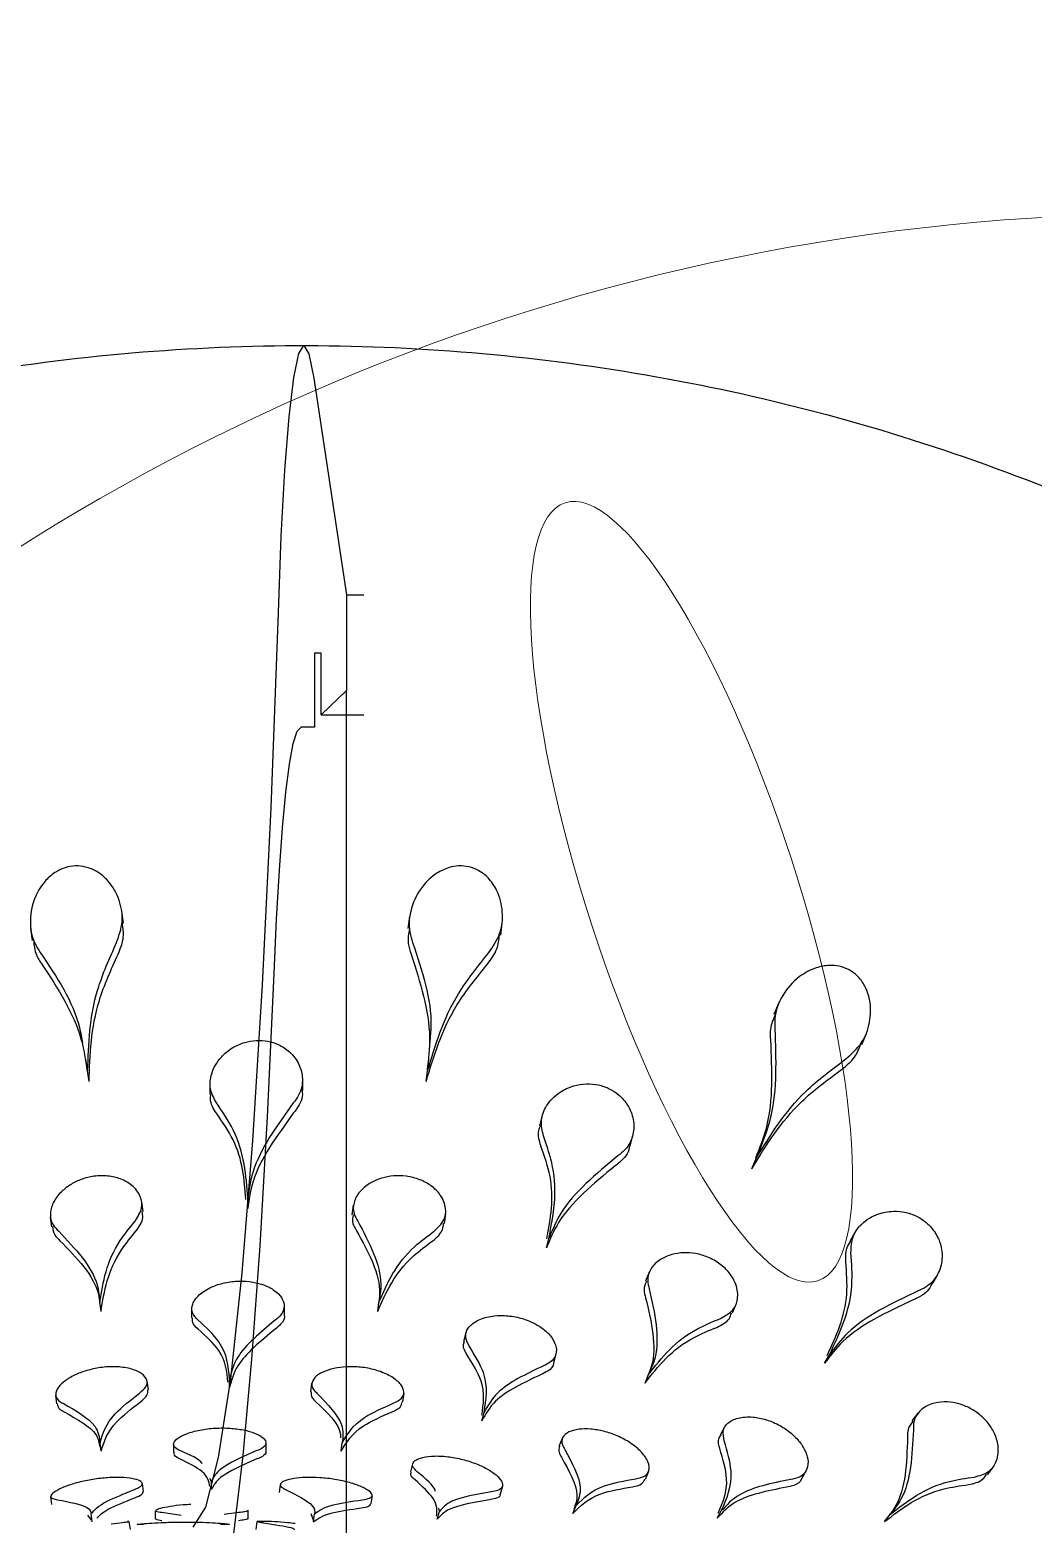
# Model space of a CAD drawing. Header units: millimetres. Extents: x 12325263 to 13848842, y -1463133 to 573208.
# Drawn here: x 12584618.47 to 12584639.24, y -830296.28 to -830265.35 of the extents above; entities that cross this region are included whole.
import ezdxf
from ezdxf.xclip import XClip

# ---------------------------------------------------------------- set-up
doc = ezdxf.new("R2010")
doc.units = ezdxf.units.MM
doc.header["$LTSCALE"] = 1000
doc.header["$XCLIPFRAME"] = 0
for name, color, linetype in [('fur202301', 252, 'Continuous'), ('WALL', 5, 'Continuous'), ('WALL-SHATCH', 8, 'Continuous'), ('建筑-楼板开洞', 251, 'Continuous')]:
    doc.layers.add(name, color=color, linetype=linetype)

# ---------------------------------------------------------------- blocks, each defined once
blk = doc.blocks.new('adgshg13-A$C7F010FC0')
at = {"layer": 'WALL-SHATCH'}
h = blk.add_hatch(color=256, dxfattribs=at)
h.dxf.hatch_style = 1
h.paths.add_polyline_path([(-60384.171, -16880.895), (-763.165, 197.479), (12587.619, -13153.304), (12587.619, -157996.02), (-162964.851, -188820.432), (-171262.381, -180522.901), (-171262.381, -31310.898), (-150707.191, -10755.708), (-131860.078, -7980.895), (-99162.381, -7980.895), (-99162.381, -4980.895), (-76620.428, -4980.895), (-70107.652, -16880.895)], flags=16)
h.paths.add_polyline_path([(-60091.229, -16380.895), (-646.877, 646.877), (12987.619, -12987.619), (12987.619, -158331.905), (-163100.584, -189250.384), (-171662.381, -180688.586), (-171662.381, -31145.213), (-150777.896, -10260.728), (-131896.687, -7480.895), (-99562.381, -7480.895), (-99562.381, -4580.895), (-76365.552, -4580.895), (-69907.506, -16380.895)])
blk = doc.blocks.new('A$C4C7A72D3')
at = {"layer": 'WALL', "color": 1}
blk.add_blockref('adgshg13-A$C7F010FC0', (210433.012, 205503.569), dxfattribs=at)
blk = doc.blocks.new('*U1544')
at = {"color": 1, "lineweight": 0}
for radius in [55, 44.5]:
    blk.add_circle((1385, -445), radius, dxfattribs=at)
at = {"color": 1, "lineweight": 0, "extrusion": (0, 0, -1)}
blk.add_ellipse((1354.535, -435.101), major_axis=(-8.052, 2.616), ratio=0.257052, dxfattribs=at)
blk = doc.blocks.new('asdgag2019070515155847995')
at = {"color": 1}
for p, q in [((131.35, -421.455), (131.105, -421.423)), ((137.275, -421.857), (137.076, -421.831)), ((143.028, -421.858), (142.86, -421.836)), ((140.943, -421.962), (140.765, -421.938)), ((133.817, -422.555), (134.05, -422.599)), ((134.268, -422.628), (134.05, -422.599)), ((143.382, -422.694), (143.217, -422.672)), ((143.246, -422.597), (143.352, -422.672)), ((139.027, -422.876), (138.839, -422.851)), ((141.92, -422.879), (141.748, -422.856)), ((143.426, -423.083), (143.402, -423.268)), ((130.746, -423.303), (130.991, -423.335)), ((143.379, -423.45), (143.374, -423.427)), ((143.376, -423.454), (143.541, -423.476)), ((136.759, -423.716), (136.958, -423.742)), ((140.474, -423.827), (140.652, -423.85)), ((142.59, -423.728), (142.758, -423.75)), ((143.32, -424.003), (143.153, -424.003)), ((143.251, -424.535), (143.193, -424.133)), ((141.951, -424.38), (141.778, -424.38)), ((139.158, -424.757), (138.971, -424.757)), ((134.538, -425.134), (134.321, -425.134)), ((142.545, -425.161), (142.486, -425.13)), ((142.714, -425.161), (142.545, -425.161)), ((140.603, -425.538), (140.424, -425.538)), ((143.193, -425.725), (143.23, -425.427)), ((136.895, -425.915), (136.694, -425.915)), ((143.143, -425.913), (143.31, -425.913)), ((143.544, -426.09), (143.379, -426.112)), ((141.748, -426.291), (141.921, -426.291)), ((138.917, -426.668), (139.105, -426.668)), ((142.779, -426.568), (142.611, -426.59)), ((126.934, -427.296), (126.934, -427.018)), ((134.232, -427.045), (134.451, -427.045)), ((119.709, -427.284), (124.195, -427.96)), ((125.406, -427.296), (126.934, -427.296)), ((125.406, -427.436), (125.406, -427.296)), ((140.694, -427.219), (140.516, -427.243)), ((143.209, -427.221), (143.344, -427.265)), ((143.382, -427.278), (143.217, -427.299)), ((126.679, -427.436), (125.406, -427.436)), ((126.179, -427.96), (126.679, -427.436)), ((126.679, -427.436), (126.679, -428.317)), ((124.195, -427.96), (124.195, -428.317)), ((124.195, -427.96), (126.179, -427.96)), ((160.817, -427.96), (126.179, -427.96)), ((141.92, -427.847), (141.748, -427.87)), ((137.026, -428.079), (136.827, -428.105)), ((139.027, -428.605), (138.839, -428.629)), ((142.839, -428.487), (143.007, -428.465)), ((131.101, -429.235), (130.856, -429.267)), ((140.723, -429.143), (140.901, -429.119)), ((142.347, -429.288), (142.18, -429.333)), ((133.81, -429.654), (134.05, -429.636)), ((134.268, -429.608), (134.05, -429.636)), ((143.168, -429.883), (143.101, -429.869)), ((143.331, -429.839), (143.168, -429.883)), ((137.008, -430.008), (137.207, -429.982)), ((139.649, -430.387), (139.468, -430.435)), ((141.292, -430.762), (141.119, -430.808)), ((130.995, -431.176), (131.24, -431.144)), ((142.645, -431.186), (142.813, -431.141)), ((135.185, -431.959), (134.975, -432.015)), ((137.71, -432.097), (137.516, -432.149)), ((139.911, -432.295), (140.092, -432.246)), ((141.815, -432.363), (141.649, -432.432)), ((143.208, -432.646), (143.048, -432.712)), ((135.386, -433.883), (135.598, -433.826)), ((138.396, -434.154), (138.211, -434.231)), ((140.512, -434.139), (140.337, -434.211)), ((142.343, -434.213), (142.508, -434.144)), ((141.58, -435.7), (141.418, -435.793)), ((143.311, -435.63), (143.156, -435.719)), ((138.882, -436.021), (139.067, -435.945)), ((136.078, -436.35), (135.874, -436.434)), ((132.874, -436.816), (132.645, -436.91)), ((142.332, -437.472), (142.494, -437.378)), ((140.1, -437.858), (139.926, -437.958)), ((137.576, -438.385), (137.389, -438.493)), ((133.28, -438.715), (133.508, -438.621)), ((143.38, -439.1), (143.231, -439.215)), ((141.292, -439.671), (141.133, -439.793)), ((138.276, -440.187), (138.466, -440.078)), ((142.252, -441.343), (142.411, -441.221))]:
    blk.add_line(p, q, dxfattribs=at)
at = {"color": 1, "flags": 128}
for points in [[(143.494, -424.781), (143.081, -425.047), (142.053, -425.309), (140.427, -425.561), (138.229, -425.799), (135.495, -426.021), (132.269, -426.221), (128.605, -426.398), (124.561, -426.547)], [(146.03, -425.005), (145.647, -425.216), (144.843, -425.424), (143.626, -425.625), (142.011, -425.818), (140.018, -426), (137.671, -426.169), (134.999, -426.322), (132.035, -426.459)], [(132.035, -426.459), (130.907, -426.511), (129.896, -426.57), (129.017, -426.635), (128.281, -426.705), (127.698, -426.78), (127.275, -426.857), (127.02, -426.937), (126.934, -427.018)], [(124.561, -426.547), (122.981, -426.608), (121.617, -426.683), (120.512, -426.771), (119.699, -426.867), (119.202, -426.97), (119.037, -427.075), (119.207, -427.181), (119.709, -427.284)]]:
    blk.add_lwpolyline(points, dxfattribs=at)
blk.add_open_spline([(141.688, -389.994), (141.522, -390.072), (140.258, -390.667), (138.035, -392.05), (135.059, -394.142), (132.291, -396.511), (129.736, -399.105), (127.418, -401.913), (125.353, -404.911), (123.557, -408.078), (122.043, -411.388), (120.824, -414.817), (119.908, -418.339), (119.302, -421.928), (119.011, -425.555), (119.038, -429.194), (119.381, -432.816), (120.038, -436.395), (121.004, -439.904), (122.272, -443.315), (123.833, -446.603), (125.674, -449.743), (127.781, -452.711), (130.139, -455.484), (132.73, -458.043), (135.533, -460.366), (138.529, -462.437), (141.693, -464.24), (145.003, -465.761), (148.432, -466.989), (151.956, -467.914), (155.546, -468.529), (159.177, -468.83), (162.821, -468.814), (166.449, -468.482), (170.034, -467.835), (173.55, -466.879), (176.969, -465.622), (180.266, -464.072), (183.415, -462.241), (186.392, -460.144), (189.176, -457.795), (191.744, -455.214), (194.078, -452.419), (196.159, -449.433), (197.973, -446.276), (199.504, -442.974), (200.742, -439.552), (201.678, -436.035), (202.303, -432.45), (202.614, -428.824), (202.608, -425.185), (202.285, -421.561), (201.648, -417.978), (200.7, -414.464), (199.451, -411.046), (197.909, -407.75), (196.085, -404.6), (193.994, -401.62), (191.651, -398.834), (189.074, -396.262), (186.285, -393.92), (183.295, -391.846), (180.783, -390.344), (179.228, -389.639), (178.777, -389.435)], degree=3, knots=[0, 0, 0, 0, 0.002464, 0.018712, 0.034959, 0.051206, 0.067452, 0.083698, 0.099943, 0.116187, 0.132431, 0.148674, 0.164917, 0.181159, 0.197401, 0.213642, 0.229884, 0.246125, 0.262366, 0.278608, 0.29485, 0.311092, 0.327334, 0.343577, 0.359821, 0.376065, 0.39231, 0.408556, 0.424802, 0.441049, 0.457296, 0.473544, 0.489792, 0.506041, 0.52229, 0.538538, 0.554787, 0.571035, 0.587284, 0.603532, 0.619779, 0.636026, 0.652272, 0.668518, 0.684763, 0.701007, 0.717251, 0.733494, 0.749737, 0.765979, 0.782221, 0.798462, 0.814704, 0.830945, 0.847186, 0.863428, 0.87967, 0.895912, 0.912154, 0.928397, 0.944641, 0.960885, 0.97713, 0.993376, 1, 1, 1, 1])
at = {"color": 1}
for points, knots in [([(131.392, -423.199), (131.247, -423.249), (130.956, -423.35), (130.511, -423.274), (130.155, -423.08), (129.928, -422.819), (129.824, -422.579), (129.797, -422.348), (129.834, -422.134), (129.936, -421.917), (130.131, -421.689), (130.477, -421.477), (130.935, -421.383), (131.338, -421.448), (131.539, -421.58), (131.6, -421.619)], [0, 0, 0, 0, 0.108637, 0.219395, 0.32845, 0.395395, 0.445683, 0.485596, 0.525651, 0.563113, 0.618508, 0.70153, 0.822656, 0.946579, 1, 1, 1, 1]), ([(131.347, -421.48), (131.45, -421.489), (131.629, -421.505), (131.778, -421.608), (131.84, -421.651)], [0, 0, 0, 0, 0.579469, 1, 1, 1, 1]), ([(131.6, -421.619), (132.11, -421.96), (132.722, -422.368), (133.365, -422.472), (133.472, -422.49)], [0, 0, 0, 0, 0.832855, 1, 1, 1, 1]), ([(131.84, -421.651), (132.348, -421.981), (133.065, -422.447), (133.819, -422.553), (134.038, -422.584)], [0, 0, 0, 0, 0.70912, 1, 1, 1, 1]), ([(137.16, -423.58), (137.07, -423.637), (136.902, -423.744), (136.64, -423.706), (136.427, -423.552), (136.283, -423.303), (136.216, -423.026), (136.22, -422.74), (136.286, -422.472), (136.398, -422.238), (136.556, -422.036), (136.762, -421.878), (137.006, -421.806), (137.221, -421.85), (137.328, -421.96), (137.368, -422)], [0, 0, 0, 0, 0.1046714, 0.1955469, 0.2964493, 0.3737678, 0.4371776, 0.5009111, 0.5571344, 0.612971, 0.6757655, 0.7507263, 0.8402564, 0.9403537, 1, 1, 1, 1]), ([(142.719, -423.556), (142.696, -423.609), (142.65, -423.716), (142.581, -423.744), (142.52, -423.667), (142.476, -423.484), (142.459, -423.219), (142.475, -422.907), (142.522, -422.59), (142.594, -422.298), (142.681, -422.057), (142.771, -421.889), (142.851, -421.82), (142.904, -421.853), (142.92, -421.94), (142.927, -421.977)], [0, 0, 0, 0, 0.078792, 0.157597, 0.237503, 0.318356, 0.39851, 0.476219, 0.551344, 0.625653, 0.701383, 0.779723, 0.860147, 0.940927, 1, 1, 1, 1]), ([(137.273, -421.874), (137.332, -421.88), (137.442, -421.892), (137.526, -421.984), (137.565, -422.026)], [0, 0, 0, 0, 0.536329, 1, 1, 1, 1]), ([(137.368, -422), (137.731, -422.343), (138.205, -422.791), (138.719, -422.84), (138.839, -422.851)], [0, 0, 0, 0, 0.7655235, 1, 1, 1, 1]), ([(137.565, -422.026), (137.925, -422.377), (138.35, -422.792), (138.813, -422.845), (138.884, -422.854)], [0, 0, 0, 0, 0.845886, 1, 1, 1, 1]), ([(140.722, -423.671), (140.677, -423.723), (140.588, -423.828), (140.446, -423.84), (140.315, -423.74), (140.214, -423.524), (140.166, -423.228), (140.177, -422.908), (140.237, -422.609), (140.333, -422.345), (140.458, -422.126), (140.604, -421.973), (140.753, -421.918), (140.865, -421.968), (140.913, -422.059), (140.93, -422.091)], [0, 0, 0, 0, 0.08269, 0.165294, 0.251568, 0.338712, 0.420978, 0.494896, 0.562755, 0.629952, 0.701267, 0.779413, 0.864084, 0.951518, 1, 1, 1, 1]), ([(140.93, -422.091), (141.083, -422.358), (141.335, -422.797), (141.632, -422.84), (141.748, -422.856)], [0, 0, 0, 0, 0.6071457, 1, 1, 1, 1]), ([(140.942, -421.969), (140.982, -421.979), (141.047, -421.996), (141.09, -422.081), (141.107, -422.115)], [0, 0, 0, 0, 0.608815, 1, 1, 1, 1]), ([(141.107, -422.115), (141.258, -422.386), (141.484, -422.791), (141.751, -422.837), (141.839, -422.853)], [0, 0, 0, 0, 0.669234, 1, 1, 1, 1]), ([(142.927, -421.977), (142.974, -422.221), (143.055, -422.64), (143.169, -422.663), (143.217, -422.672)], [0, 0, 0, 0, 0.5831727, 1, 1, 1, 1]), ([(134.05, -422.599), (133.495, -422.617), (132.628, -422.646), (131.718, -423.052), (131.392, -423.199)], [0, 0, 0, 0, 0.6405383, 1, 1, 1, 1]), ([(134.268, -422.628), (133.715, -422.647), (132.855, -422.677), (131.954, -423.085), (131.632, -423.23)], [0, 0, 0, 0, 0.6431329, 1, 1, 1, 1]), ([(143.217, -422.672), (143.137, -422.741), (143, -422.858), (142.802, -423.35), (142.719, -423.556)], [0, 0, 0, 0, 0.58251, 1, 1, 1, 1]), ([(138.839, -422.851), (138.419, -422.918), (137.87, -423.006), (137.295, -423.47), (137.16, -423.58)], [0, 0, 0, 0, 0.765145, 1, 1, 1, 1]), ([(139.027, -422.876), (138.608, -422.943), (138.062, -423.032), (137.49, -423.497), (137.357, -423.605)], [0, 0, 0, 0, 0.7663697, 1, 1, 1, 1]), ([(141.748, -422.856), (141.553, -422.915), (141.231, -423.012), (140.866, -423.485), (140.722, -423.671)], [0, 0, 0, 0, 0.607749, 1, 1, 1, 1]), ([(141.92, -422.879), (141.726, -422.938), (141.406, -423.034), (141.042, -423.508), (140.899, -423.694)], [0, 0, 0, 0, 0.607461, 1, 1, 1, 1]), ([(143.308, -422.789), (143.251, -422.842), (143.135, -422.949), (142.969, -423.368), (142.886, -423.578)], [0, 0, 0, 0, 0.499046, 1, 1, 1, 1]), ([(131.632, -423.23), (131.515, -423.278), (131.303, -423.364), (131.089, -423.332), (130.993, -423.317)], [0, 0, 0, 0, 0.553645, 1, 1, 1, 1]), ([(143.402, -423.268), (143.396, -423.325), (143.386, -423.415), (143.381, -423.44), (143.379, -423.45)], [0, 0, 0, 0, 0.625691, 1, 1, 1, 1]), ([(137.357, -423.605), (137.267, -423.669), (137.134, -423.762), (137.002, -423.735), (136.96, -423.726)], [0, 0, 0, 0, 0.681096, 1, 1, 1, 1]), ([(140.899, -423.694), (140.854, -423.749), (140.773, -423.848), (140.69, -423.844), (140.653, -423.842)], [0, 0, 0, 0, 0.550233, 1, 1, 1, 1]), ([(142.886, -423.578), (142.863, -423.633), (142.82, -423.737), (142.778, -423.742), (142.759, -423.745)], [0, 0, 0, 0, 0.53153, 1, 1, 1, 1]), ([(143.442, -423.755), (143.442, -423.71), (143.442, -423.621), (143.436, -423.619), (143.423, -423.718), (143.408, -423.916), (143.395, -424.189), (143.387, -424.507), (143.388, -424.832), (143.397, -425.128), (143.412, -425.363), (143.426, -425.511), (143.437, -425.553), (143.442, -425.494), (143.442, -425.393), (143.442, -425.348)], [0, 0, 0, 0, 0.078134, 0.156328, 0.234519, 0.312833, 0.391262, 0.469619, 0.547767, 0.625817, 0.704, 0.782382, 0.860802, 0.93909, 1, 1, 1, 1]), ([(143.139, -424.013), (143.126, -424.038), (143.1, -424.09), (143.059, -424.297), (143.029, -424.521), (143.021, -424.682), (143.019, -424.735)], [0, 0, 0, 0, 0.284442, 0.571066, 0.858005, 1, 1, 1, 1]), ([(143.193, -424.133), (143.187, -424.084), (143.177, -424.007), (143.16, -424.014), (143.153, -424.016)], [0, 0, 0, 0, 0.637286, 1, 1, 1, 1]), ([(143.36, -424.133), (143.354, -424.084), (143.344, -424.007), (143.326, -424.014), (143.32, -424.016)], [0, 0, 0, 0, 0.63725, 1, 1, 1, 1]), ([(141.91, -424.51), (141.884, -424.464), (141.833, -424.372), (141.734, -424.375), (141.63, -424.482), (141.534, -424.697), (141.465, -424.989), (141.435, -425.312), (141.446, -425.624), (141.491, -425.9), (141.565, -426.121), (141.66, -426.266), (141.762, -426.308), (141.849, -426.246), (141.893, -426.144), (141.91, -426.103)], [0, 0, 0, 0, 0.080152, 0.160279, 0.242458, 0.325711, 0.406895, 0.483426, 0.555818, 0.627239, 0.701086, 0.779244, 0.861237, 0.944484, 1, 1, 1, 1]), ([(142.174, -424.968), (142.173, -424.967), (142.086, -424.922), (141.997, -424.715), (141.91, -424.51)], [0, 0, 0, 0, 0.014074, 1, 1, 1, 1]), ([(142.082, -424.51), (142.057, -424.46), (142.018, -424.383), (141.969, -424.391), (141.951, -424.394)], [0, 0, 0, 0, 0.650582, 1, 1, 1, 1]), ([(142.655, -425.13), (142.551, -425.111), (142.361, -425.077), (142.169, -424.686), (142.082, -424.51)], [0, 0, 0, 0, 0.549094, 1, 1, 1, 1]), ([(139.212, -424.887), (139.16, -424.839), (139.057, -424.744), (138.871, -424.757), (138.683, -424.887), (138.526, -425.128), (138.428, -425.428), (138.392, -425.731), (138.414, -426.021), (138.483, -426.273), (138.594, -426.482), (138.746, -426.633), (138.927, -426.688), (139.091, -426.631), (139.178, -426.522), (139.212, -426.48)], [0, 0, 0, 0, 0.08588, 0.171606, 0.263059, 0.354641, 0.424296, 0.494216, 0.557553, 0.619915, 0.687434, 0.764042, 0.850534, 0.942861, 1, 1, 1, 1]), ([(139.398, -424.887), (139.347, -424.834), (139.273, -424.757), (139.186, -424.768), (139.158, -424.772)], [0, 0, 0, 0, 0.685012, 1, 1, 1, 1]), ([(140.424, -425.538), (140.166, -425.515), (139.757, -425.478), (139.359, -425.047), (139.212, -424.887)], [0, 0, 0, 0, 0.6286311, 1, 1, 1, 1]), ([(140.49, -425.504), (140.272, -425.482), (139.902, -425.444), (139.544, -425.049), (139.398, -424.887)], [0, 0, 0, 0, 0.589755, 1, 1, 1, 1]), ([(134.712, -425.264), (134.616, -425.213), (134.426, -425.11), (134.091, -425.148), (133.791, -425.313), (133.572, -425.574), (133.456, -425.832), (133.411, -426.089), (133.428, -426.333), (133.507, -426.576), (133.668, -426.815), (133.915, -426.994), (134.227, -427.069), (134.505, -427.016), (134.661, -426.897), (134.712, -426.857)], [0, 0, 0, 0, 0.098479, 0.195709, 0.307327, 0.381692, 0.439818, 0.489234, 0.538746, 0.586653, 0.65371, 0.743395, 0.835237, 0.94536, 1, 1, 1, 1]), ([(134.926, -425.264), (134.832, -425.204), (134.708, -425.126), (134.57, -425.145), (134.538, -425.149)], [0, 0, 0, 0, 0.765198, 1, 1, 1, 1]), ([(141.91, -426.103), (142.039, -425.81), (142.255, -425.314), (142.461, -425.205), (142.545, -425.161)], [0, 0, 0, 0, 0.591664, 1, 1, 1, 1]), ([(142.082, -426.103), (142.21, -425.81), (142.426, -425.315), (142.63, -425.205), (142.714, -425.161)], [0, 0, 0, 0, 0.591512, 1, 1, 1, 1]), ([(136.694, -425.915), (136.216, -425.881), (135.546, -425.832), (134.898, -425.391), (134.712, -425.264)], [0, 0, 0, 0, 0.714364, 1, 1, 1, 1]), ([(136.71, -425.875), (136.296, -425.843), (135.693, -425.795), (135.109, -425.391), (134.926, -425.264)], [0, 0, 0, 0, 0.686867, 1, 1, 1, 1]), ([(139.212, -426.48), (139.466, -426.172), (139.872, -425.681), (140.274, -425.577), (140.424, -425.538)], [0, 0, 0, 0, 0.6267504, 1, 1, 1, 1]), ([(139.398, -426.48), (139.65, -426.172), (140.054, -425.681), (140.454, -425.577), (140.603, -425.538)], [0, 0, 0, 0, 0.62619, 1, 1, 1, 1]), ([(143.143, -425.908), (143.144, -425.91), (143.158, -425.928), (143.177, -425.868), (143.188, -425.769), (143.193, -425.725)], [0, 0, 0, 0, 0.0528467, 0.5865248, 1, 1, 1, 1]), ([(143.31, -425.908), (143.311, -425.91), (143.325, -425.928), (143.343, -425.868), (143.355, -425.769), (143.36, -425.725)], [0, 0, 0, 0, 0.052738, 0.586381, 1, 1, 1, 1]), ([(134.712, -426.857), (135.187, -426.514), (135.852, -426.033), (136.507, -425.941), (136.694, -425.915)], [0, 0, 0, 0, 0.7146561, 1, 1, 1, 1]), ([(134.926, -426.857), (135.399, -426.513), (136.059, -426.033), (136.71, -425.941), (136.895, -425.915)], [0, 0, 0, 0, 0.716417, 1, 1, 1, 1]), ([(141.921, -426.284), (141.925, -426.286), (141.964, -426.305), (142.022, -426.242), (142.065, -426.143), (142.082, -426.103)], [0, 0, 0, 0, 0.06811, 0.626737, 1, 1, 1, 1]), ([(143.419, -426.897), (143.413, -426.844), (143.396, -426.686), (143.381, -426.453), (143.373, -426.238), (143.374, -426.129), (143.378, -426.117), (143.379, -426.112)], [0, 0, 0, 0, 0.121633, 0.365143, 0.609752, 0.854892, 1, 1, 1, 1]), ([(143.379, -426.112), (143.383, -426.12), (143.388, -426.133), (143.398, -426.211), (143.402, -426.24)], [0, 0, 0, 0, 0.625764, 1, 1, 1, 1]), ([(139.105, -426.666), (139.106, -426.667), (139.172, -426.688), (139.278, -426.626), (139.364, -426.52), (139.398, -426.48)], [0, 0, 0, 0, 0.015357, 0.6229333, 1, 1, 1, 1]), ([(143.402, -426.24), (143.439, -426.472), (143.503, -426.873), (143.534, -426.877), (143.548, -426.879)], [0, 0, 0, 0, 0.577232, 1, 1, 1, 1]), ([(142.927, -428.287), (142.917, -428.344), (142.898, -428.459), (142.834, -428.505), (142.751, -428.447), (142.657, -428.283), (142.569, -428.031), (142.502, -427.726), (142.466, -427.407), (142.461, -427.107), (142.485, -426.851), (142.533, -426.664), (142.597, -426.576), (142.661, -426.594), (142.702, -426.674), (142.719, -426.708)], [0, 0, 0, 0, 0.078792, 0.157597, 0.237503, 0.318356, 0.39851, 0.476219, 0.551344, 0.625653, 0.701383, 0.779723, 0.860147, 0.940927, 1, 1, 1, 1]), ([(142.719, -426.708), (142.835, -426.931), (143.033, -427.313), (143.163, -427.303), (143.217, -427.299)], [0, 0, 0, 0, 0.583173, 1, 1, 1, 1]), ([(134.451, -427.037), (134.466, -427.039), (134.598, -427.063), (134.765, -426.987), (134.897, -426.881), (134.926, -426.857)], [0, 0, 0, 0, 0.0879871, 0.7980278, 1, 1, 1, 1]), ([(140.93, -428.926), (140.899, -428.989), (140.837, -429.114), (140.698, -429.163), (140.541, -429.101), (140.384, -428.919), (140.258, -428.645), (140.185, -428.334), (140.166, -428.029), (140.192, -427.749), (140.259, -427.505), (140.364, -427.319), (140.498, -427.226), (140.624, -427.246), (140.696, -427.321), (140.722, -427.347)], [0, 0, 0, 0, 0.08269, 0.165294, 0.251568, 0.338712, 0.420978, 0.494896, 0.562755, 0.629952, 0.701267, 0.779413, 0.864084, 0.951518, 1, 1, 1, 1]), ([(140.695, -427.227), (140.737, -427.226), (140.807, -427.225), (140.873, -427.296), (140.899, -427.324)], [0, 0, 0, 0, 0.608815, 1, 1, 1, 1]), ([(140.722, -427.347), (140.946, -427.564), (141.315, -427.921), (141.626, -427.884), (141.748, -427.87)], [0, 0, 0, 0, 0.607146, 1, 1, 1, 1]), ([(140.899, -427.324), (141.124, -427.56), (141.39, -427.838), (141.614, -427.835), (141.648, -427.834)], [0, 0, 0, 0, 0.850124, 1, 1, 1, 1]), ([(143.217, -427.299), (143.15, -427.387), (143.034, -427.538), (142.959, -428.066), (142.927, -428.287)], [0, 0, 0, 0, 0.58251, 1, 1, 1, 1]), ([(143.382, -427.278), (143.316, -427.366), (143.201, -427.516), (143.126, -428.044), (143.094, -428.265)], [0, 0, 0, 0, 0.582474, 1, 1, 1, 1]), ([(141.748, -427.87), (141.567, -427.978), (141.268, -428.156), (141.025, -428.709), (140.93, -428.926)], [0, 0, 0, 0, 0.607749, 1, 1, 1, 1]), ([(141.92, -427.847), (141.74, -427.955), (141.442, -428.133), (141.201, -428.686), (141.107, -428.903)], [0, 0, 0, 0, 0.607461, 1, 1, 1, 1]), ([(137.368, -429.772), (137.294, -429.851), (137.156, -429.999), (136.888, -430.03), (136.638, -429.937), (136.431, -429.734), (136.292, -429.484), (136.221, -429.207), (136.216, -428.93), (136.265, -428.676), (136.367, -428.439), (136.53, -428.233), (136.751, -428.1), (136.975, -428.086), (137.11, -428.164), (137.16, -428.193)], [0, 0, 0, 0, 0.104671, 0.195547, 0.296449, 0.373768, 0.437178, 0.500911, 0.557134, 0.612971, 0.675766, 0.750726, 0.840256, 0.940354, 1, 1, 1, 1]), ([(137.028, -428.096), (137.088, -428.087), (137.2, -428.07), (137.307, -428.136), (137.357, -428.167)], [0, 0, 0, 0, 0.536329, 1, 1, 1, 1]), ([(137.16, -428.193), (137.608, -428.429), (138.194, -428.737), (138.717, -428.65), (138.839, -428.629)], [0, 0, 0, 0, 0.765523, 1, 1, 1, 1]), ([(137.357, -428.167), (137.804, -428.412), (138.334, -428.701), (138.807, -428.631), (138.879, -428.621)], [0, 0, 0, 0, 0.845886, 1, 1, 1, 1]), ([(143.094, -428.265), (143.085, -428.324), (143.068, -428.436), (143.026, -428.452), (143.006, -428.46)], [0, 0, 0, 0, 0.53153, 1, 1, 1, 1]), ([(138.839, -428.629), (138.441, -428.804), (137.919, -429.033), (137.473, -429.631), (137.368, -429.772)], [0, 0, 0, 0, 0.765145, 1, 1, 1, 1]), ([(139.027, -428.605), (138.629, -428.78), (138.111, -429.008), (137.668, -429.606), (137.565, -429.746)], [0, 0, 0, 0, 0.76637, 1, 1, 1, 1]), ([(141.107, -428.903), (141.077, -428.968), (141.021, -429.085), (140.937, -429.103), (140.9, -429.111)], [0, 0, 0, 0, 0.550233, 1, 1, 1, 1]), ([(131.6, -430.907), (131.472, -430.993), (131.212, -431.167), (130.758, -431.209), (130.359, -431.115), (130.069, -430.922), (129.904, -430.717), (129.818, -430.501), (129.798, -430.284), (129.841, -430.048), (129.973, -429.778), (130.256, -429.482), (130.679, -429.273), (131.09, -429.231), (131.322, -429.306), (131.392, -429.328)], [0, 0, 0, 0, 0.108637, 0.219395, 0.32845, 0.395395, 0.445683, 0.485596, 0.525651, 0.563113, 0.618508, 0.70153, 0.822656, 0.946579, 1, 1, 1, 1]), ([(131.105, -429.26), (131.208, -429.242), (131.387, -429.21), (131.559, -429.271), (131.632, -429.297)], [0, 0, 0, 0, 0.579469, 1, 1, 1, 1]), ([(131.392, -429.328), (131.98, -429.524), (132.688, -429.76), (133.348, -429.692), (133.46, -429.681)], [0, 0, 0, 0, 0.830539, 1, 1, 1, 1]), ([(131.632, -429.297), (132.216, -429.483), (133.04, -429.746), (133.807, -429.653), (134.031, -429.626)], [0, 0, 0, 0, 0.7091197, 1, 1, 1, 1]), ([(142.348, -429.423), (142.31, -429.386), (142.233, -429.311), (142.134, -429.339), (142.057, -429.471), (142.016, -429.704), (142.022, -430.003), (142.076, -430.323), (142.167, -430.622), (142.284, -430.877), (142.416, -431.071), (142.549, -431.186), (142.664, -431.2), (142.736, -431.116), (142.754, -431.006), (142.761, -430.962)], [0, 0, 0, 0, 0.080152, 0.160279, 0.242458, 0.325711, 0.406895, 0.483426, 0.555818, 0.627239, 0.701086, 0.779244, 0.861237, 0.944484, 1, 1, 1, 1]), ([(142.757, -429.799), (142.749, -429.798), (142.642, -429.78), (142.489, -429.595), (142.348, -429.423)], [0, 0, 0, 0, 0.076013, 1, 1, 1, 1]), ([(142.514, -429.379), (142.476, -429.337), (142.416, -429.273), (142.367, -429.294), (142.35, -429.301)], [0, 0, 0, 0, 0.648262, 1, 1, 1, 1]), ([(143.265, -429.825), (143.152, -429.835), (142.946, -429.853), (142.648, -429.526), (142.514, -429.379)], [0, 0, 0, 0, 0.5506761, 1, 1, 1, 1]), ([(134.05, -429.636), (133.51, -429.799), (132.666, -430.052), (131.882, -430.681), (131.6, -430.907)], [0, 0, 0, 0, 0.640538, 1, 1, 1, 1]), ([(134.268, -429.608), (133.73, -429.77), (132.894, -430.023), (132.117, -430.652), (131.84, -430.876)], [0, 0, 0, 0, 0.643133, 1, 1, 1, 1]), ([(137.565, -429.746), (137.492, -429.831), (137.386, -429.956), (137.249, -429.964), (137.205, -429.967)], [0, 0, 0, 0, 0.681096, 1, 1, 1, 1]), ([(142.761, -430.962), (142.816, -430.645), (142.909, -430.109), (143.093, -429.948), (143.168, -429.883)], [0, 0, 0, 0, 0.591664, 1, 1, 1, 1]), ([(142.927, -430.917), (142.982, -430.6), (143.074, -430.065), (143.256, -429.904), (143.331, -429.839)], [0, 0, 0, 0, 0.591512, 1, 1, 1, 1]), ([(139.742, -430.498), (139.678, -430.465), (139.551, -430.4), (139.369, -430.461), (139.216, -430.636), (139.124, -430.91), (139.104, -431.225), (139.147, -431.527), (139.244, -431.801), (139.378, -432.027), (139.542, -432.2), (139.732, -432.306), (139.925, -432.312), (140.073, -432.214), (140.132, -432.085), (140.154, -432.036)], [0, 0, 0, 0, 0.08588, 0.171606, 0.263059, 0.354641, 0.424296, 0.494216, 0.557553, 0.619915, 0.687434, 0.764042, 0.850534, 0.942861, 1, 1, 1, 1]), ([(139.921, -430.45), (139.857, -430.412), (139.763, -430.356), (139.679, -430.391), (139.652, -430.401)], [0, 0, 0, 0, 0.682542, 1, 1, 1, 1]), ([(141.119, -430.808), (140.856, -430.853), (140.437, -430.925), (139.93, -430.614), (139.742, -430.498)], [0, 0, 0, 0, 0.628631, 1, 1, 1, 1]), ([(141.174, -430.759), (140.949, -430.795), (140.569, -430.856), (140.109, -430.568), (139.921, -430.45)], [0, 0, 0, 0, 0.591194, 1, 1, 1, 1]), ([(140.154, -432.036), (140.328, -431.672), (140.604, -431.091), (140.979, -430.885), (141.119, -430.808)], [0, 0, 0, 0, 0.62675, 1, 1, 1, 1]), ([(140.334, -431.988), (140.506, -431.625), (140.78, -431.044), (141.153, -430.839), (141.292, -430.762)], [0, 0, 0, 0, 0.62619, 1, 1, 1, 1]), ([(131.84, -430.876), (131.738, -430.952), (131.553, -431.091), (131.335, -431.115), (131.238, -431.126)], [0, 0, 0, 0, 0.553645, 1, 1, 1, 1]), ([(142.811, -431.135), (142.816, -431.136), (142.859, -431.144), (142.902, -431.068), (142.92, -430.96), (142.927, -430.917)], [0, 0, 0, 0, 0.065357, 0.625635, 1, 1, 1, 1]), ([(135.395, -432.038), (135.288, -432.013), (135.074, -431.963), (134.754, -432.087), (134.503, -432.325), (134.356, -432.634), (134.309, -432.914), (134.331, -433.174), (134.411, -433.404), (134.552, -433.619), (134.771, -433.807), (135.06, -433.916), (135.386, -433.907), (135.645, -433.784), (135.768, -433.628), (135.808, -433.576)], [0, 0, 0, 0, 0.098479, 0.195709, 0.307327, 0.381692, 0.439818, 0.489234, 0.538746, 0.586653, 0.65371, 0.743395, 0.835237, 0.94536, 1, 1, 1, 1]), ([(135.602, -431.983), (135.493, -431.949), (135.351, -431.905), (135.22, -431.96), (135.189, -431.973)], [0, 0, 0, 0, 0.762395, 1, 1, 1, 1]), ([(137.516, -432.149), (137.036, -432.241), (136.363, -432.369), (135.61, -432.111), (135.395, -432.038)], [0, 0, 0, 0, 0.714364, 1, 1, 1, 1]), ([(137.524, -432.107), (137.105, -432.184), (136.496, -432.296), (135.815, -432.057), (135.602, -431.983)], [0, 0, 0, 0, 0.687965, 1, 1, 1, 1]), ([(140.092, -432.245), (140.094, -432.245), (140.164, -432.248), (140.252, -432.161), (140.311, -432.036), (140.334, -431.988)], [0, 0, 0, 0, 0.012441, 0.621817, 1, 1, 1, 1]), ([(135.808, -433.576), (136.187, -433.121), (136.716, -432.483), (137.339, -432.223), (137.516, -432.149)], [0, 0, 0, 0, 0.714656, 1, 1, 1, 1]), ([(136.015, -433.521), (136.391, -433.065), (136.916, -432.429), (137.534, -432.171), (137.71, -432.097)], [0, 0, 0, 0, 0.716417, 1, 1, 1, 1]), ([(141.818, -432.37), (141.86, -432.358), (141.93, -432.338), (142.015, -432.39), (142.048, -432.41)], [0, 0, 0, 0, 0.611539, 1, 1, 1, 1]), ([(142.494, -433.949), (142.478, -434.018), (142.448, -434.155), (142.321, -434.239), (142.149, -434.22), (141.946, -434.085), (141.751, -433.854), (141.599, -433.572), (141.502, -433.282), (141.456, -433.005), (141.461, -432.752), (141.518, -432.545), (141.628, -432.42), (141.759, -432.406), (141.851, -432.459), (141.883, -432.478)], [0, 0, 0, 0, 0.08269, 0.165294, 0.251568, 0.338712, 0.420978, 0.494896, 0.562755, 0.629952, 0.701267, 0.779413, 0.864084, 0.951518, 1, 1, 1, 1]), ([(141.883, -432.478), (142.163, -432.629), (142.624, -432.877), (142.928, -432.759), (143.048, -432.712)], [0, 0, 0, 0, 0.607146, 1, 1, 1, 1]), ([(142.048, -432.41), (142.328, -432.565), (142.75, -432.799), (143.03, -432.698), (143.124, -432.664)], [0, 0, 0, 0, 0.664575, 1, 1, 1, 1]), ([(143.208, -432.646), (143.053, -432.798), (142.799, -433.049), (142.698, -433.647), (142.658, -433.881)], [0, 0, 0, 0, 0.607461, 1, 1, 1, 1]), ([(143.048, -432.712), (142.892, -432.865), (142.636, -433.116), (142.534, -433.715), (142.494, -433.949)], [0, 0, 0, 0, 0.607749, 1, 1, 1, 1]), ([(135.596, -433.818), (135.61, -433.817), (135.746, -433.806), (135.89, -433.689), (135.992, -433.552), (136.015, -433.521)], [0, 0, 0, 0, 0.085235, 0.797418, 1, 1, 1, 1]), ([(142.658, -433.881), (142.644, -433.952), (142.619, -434.079), (142.54, -434.118), (142.505, -434.136)], [0, 0, 0, 0, 0.553476, 1, 1, 1, 1]), ([(139.174, -435.699), (139.122, -435.795), (139.023, -435.974), (138.767, -436.074), (138.496, -436.05), (138.24, -435.908), (138.04, -435.702), (137.899, -435.453), (137.823, -435.187), (137.806, -434.928), (137.846, -434.673), (137.953, -434.431), (138.137, -434.245), (138.354, -434.173), (138.507, -434.213), (138.564, -434.228)], [0, 0, 0, 0, 0.104671, 0.195547, 0.296449, 0.373768, 0.437178, 0.500911, 0.557134, 0.612971, 0.675766, 0.750726, 0.840256, 0.940354, 1, 1, 1, 1]), ([(138.402, -434.17), (138.46, -434.145), (138.567, -434.099), (138.69, -434.135), (138.747, -434.152)], [0, 0, 0, 0, 0.539616, 1, 1, 1, 1]), ([(138.564, -434.228), (139.068, -434.339), (139.725, -434.484), (140.221, -434.263), (140.337, -434.211)], [0, 0, 0, 0, 0.765523, 1, 1, 1, 1]), ([(138.747, -434.152), (139.252, -434.271), (139.853, -434.412), (140.307, -434.22), (140.379, -434.189)], [0, 0, 0, 0, 0.839985, 1, 1, 1, 1]), ([(140.337, -434.211), (139.987, -434.484), (139.529, -434.841), (139.242, -435.536), (139.174, -435.699)], [0, 0, 0, 0, 0.765145, 1, 1, 1, 1]), ([(140.512, -434.139), (140.163, -434.411), (139.708, -434.767), (139.424, -435.462), (139.358, -435.624)], [0, 0, 0, 0, 0.76637, 1, 1, 1, 1]), ([(139.358, -435.624), (139.308, -435.725), (139.235, -435.872), (139.103, -435.916), (139.061, -435.93)], [0, 0, 0, 0, 0.685198, 1, 1, 1, 1]), ([(141.708, -435.78), (141.636, -435.765), (141.493, -435.736), (141.329, -435.842), (141.222, -436.052), (141.2, -436.341), (141.26, -436.65), (141.379, -436.931), (141.545, -437.171), (141.733, -437.354), (141.94, -437.479), (142.154, -437.531), (142.347, -437.487), (142.469, -437.353), (142.495, -437.213), (142.505, -437.16)], [0, 0, 0, 0, 0.08588, 0.171606, 0.263059, 0.354641, 0.424296, 0.494216, 0.557553, 0.619915, 0.687434, 0.764042, 0.850534, 0.942861, 1, 1, 1, 1]), ([(141.869, -435.688), (141.795, -435.668), (141.687, -435.639), (141.612, -435.695), (141.587, -435.713)], [0, 0, 0, 0, 0.6754, 1, 1, 1, 1]), ([(143.156, -435.719), (142.905, -435.832), (142.506, -436.011), (141.924, -435.843), (141.708, -435.78)], [0, 0, 0, 0, 0.628631, 1, 1, 1, 1]), ([(143.206, -435.655), (142.987, -435.751), (142.62, -435.911), (142.085, -435.752), (141.869, -435.688)], [0, 0, 0, 0, 0.595358, 1, 1, 1, 1]), ([(142.505, -437.16), (142.586, -436.762), (142.714, -436.128), (143.036, -435.83), (143.156, -435.719)], [0, 0, 0, 0, 0.62675, 1, 1, 1, 1]), ([(142.666, -437.067), (142.745, -436.67), (142.872, -436.037), (143.192, -435.741), (143.311, -435.63)], [0, 0, 0, 0, 0.62619, 1, 1, 1, 1]), ([(136.078, -436.35), (135.592, -436.647), (134.836, -437.109), (134.237, -437.918), (134.023, -438.207)], [0, 0, 0, 0, 0.643133, 1, 1, 1, 1]), ([(133.189, -436.828), (133.809, -436.85), (134.777, -436.883), (135.584, -436.553), (135.874, -436.434)], [0, 0, 0, 0, 0.640533, 1, 1, 1, 1]), ([(133.413, -436.736), (134.033, -436.764), (134.913, -436.803), (135.647, -436.51), (135.865, -436.424)], [0, 0, 0, 0, 0.704197, 1, 1, 1, 1]), ([(135.874, -436.434), (135.386, -436.731), (134.623, -437.196), (134.017, -438.008), (133.799, -438.3)], [0, 0, 0, 0, 0.640538, 1, 1, 1, 1]), ([(133.799, -438.3), (133.696, -438.416), (133.487, -438.651), (133.053, -438.81), (132.638, -438.823), (132.305, -438.712), (132.092, -438.557), (131.951, -438.37), (131.876, -438.166), (131.857, -437.927), (131.917, -437.631), (132.117, -437.273), (132.477, -436.96), (132.868, -436.813), (133.115, -436.825), (133.189, -436.828)], [0, 0, 0, 0, 0.108637, 0.219395, 0.32845, 0.395395, 0.445683, 0.485596, 0.525651, 0.563113, 0.618508, 0.70153, 0.822656, 0.946579, 1, 1, 1, 1]), ([(132.883, -436.839), (132.981, -436.794), (133.149, -436.716), (133.335, -436.73), (133.413, -436.736)], [0, 0, 0, 0, 0.582495, 1, 1, 1, 1]), ([(142.494, -437.378), (142.494, -437.378), (142.563, -437.362), (142.628, -437.255), (142.656, -437.119), (142.666, -437.067)], [0, 0, 0, 0, 0.003793, 0.618505, 1, 1, 1, 1]), ([(139.938, -437.91), (139.539, -438.097), (138.962, -438.367), (138.224, -438.314), (137.996, -438.297)], [0, 0, 0, 0, 0.69114, 1, 1, 1, 1]), ([(138.794, -439.677), (139.048, -439.138), (139.402, -438.386), (139.946, -437.975), (140.1, -437.858)], [0, 0, 0, 0, 0.716417, 1, 1, 1, 1]), ([(134.023, -438.207), (133.943, -438.308), (133.798, -438.488), (133.592, -438.569), (133.501, -438.604)], [0, 0, 0, 0, 0.557007, 1, 1, 1, 1]), ([(139.926, -437.958), (139.476, -438.172), (138.846, -438.472), (138.041, -438.419), (137.811, -438.404)], [0, 0, 0, 0, 0.7143644, 1, 1, 1, 1]), ([(138.608, -439.783), (138.864, -439.244), (139.223, -438.49), (139.77, -438.076), (139.926, -437.958)], [0, 0, 0, 0, 0.714656, 1, 1, 1, 1]), ([(137.811, -438.404), (137.699, -438.408), (137.476, -438.416), (137.194, -438.619), (137.008, -438.914), (136.943, -439.251), (136.968, -439.534), (137.056, -439.779), (137.193, -439.981), (137.386, -440.152), (137.649, -440.277), (137.96, -440.307), (138.278, -440.213), (138.501, -440.026), (138.582, -439.844), (138.608, -439.783)], [0, 0, 0, 0, 0.098479, 0.195709, 0.307327, 0.381692, 0.439818, 0.489234, 0.538746, 0.586653, 0.65371, 0.743395, 0.835237, 0.94536, 1, 1, 1, 1]), ([(137.996, -438.297), (137.881, -438.293), (137.728, -438.288), (137.613, -438.377), (137.584, -438.398)], [0, 0, 0, 0, 0.7542878, 1, 1, 1, 1]), ([(141.642, -439.574), (142.169, -439.556), (142.805, -439.535), (143.21, -439.224), (143.279, -439.171)], [0, 0, 0, 0, 0.828809, 1, 1, 1, 1]), ([(143.38, -439.1), (143.104, -439.455), (142.744, -439.918), (142.638, -440.664), (142.613, -440.838)], [0, 0, 0, 0, 0.76637, 1, 1, 1, 1]), ([(141.485, -439.695), (142.009, -439.67), (142.694, -439.639), (143.129, -439.295), (143.231, -439.215)], [0, 0, 0, 0, 0.765523, 1, 1, 1, 1]), ([(143.231, -439.215), (142.953, -439.57), (142.59, -440.035), (142.481, -440.783), (142.456, -440.958)], [0, 0, 0, 0, 0.7651451, 1, 1, 1, 1]), ([(138.462, -440.071), (138.475, -440.067), (138.603, -440.021), (138.714, -439.871), (138.779, -439.712), (138.794, -439.677)], [0, 0, 0, 0, 0.07707, 0.79561, 1, 1, 1, 1]), ([(142.456, -440.958), (142.428, -441.064), (142.375, -441.263), (142.149, -441.427), (141.876, -441.474), (141.589, -441.403), (141.34, -441.257), (141.138, -441.053), (140.997, -440.815), (140.915, -440.569), (140.889, -440.312), (140.934, -440.051), (141.068, -439.823), (141.264, -439.697), (141.425, -439.695), (141.485, -439.695)], [0, 0, 0, 0, 0.104671, 0.195547, 0.296449, 0.373768, 0.437178, 0.500911, 0.557134, 0.612971, 0.675766, 0.750726, 0.840256, 0.940354, 1, 1, 1, 1]), ([(141.302, -439.684), (141.354, -439.643), (141.449, -439.57), (141.582, -439.573), (141.642, -439.574)], [0, 0, 0, 0, 0.545837, 1, 1, 1, 1]), ([(142.613, -440.838), (142.589, -440.949), (142.556, -441.108), (142.438, -441.185), (142.401, -441.208)], [0, 0, 0, 0, 0.693268, 1, 1, 1, 1])]:
    blk.add_open_spline(points, degree=3, knots=knots, dxfattribs=at)
blk = doc.blocks.new('sdfgsdffhg')
at = {"layer": 'fur202301', "xscale": -1, "rotation": 90}
for name, p in [('*U1544', (3113.17, 45128.151, 0)), ('asdgag2019070515155847995', (3113.17, 43903.959, 0))]:
    blk.add_blockref(name, p, dxfattribs=at)

msp = doc.modelspace()

# ---------------------------------------------------------------- block references
ref = msp.add_blockref('A$C4C7A72D3', (12385714.853, -906209.521), dxfattribs=dict(rotation=350.041249254255))
XClip(ref).set_block_clipping_path([(223442.8584877662, 85923.1187333744), (220542.7961432356, 85923.1422391906), (220542.8579492103, 89292.823275506), (211526.9150355905, 89292.8101311298), (210631.4331447985, 94392.8080583527), (206113.3685902953, 94392.8025418455), (206001.4315187763, 95030.3127344656), (204376.2826588508, 94744.9613686837), (203364.4570056833, 100506.9030052917), (197947.3947122637, 99555.7482674252), (192482.3428474721, 130679.4765393781), (190118.7804593667, 130264.4504016289), (191623.4071957469, 121695.6427078634), (177046.6486519482, 119136.2011700841), (175707.6223907359, 126760.8483765714), (173902.988371335, 128026.4039125028), (169528.3854461554, 127258.2903269802), (169070.0967394859, 129868.3614864857), (163308.2517458182, 128856.6693391807), (163766.52659606, 126246.6171700556), (159679.1795131005, 125528.9180921423), (170669.6888374612, 62935.797914044), (167222.1989369914, 62330.4650948944), (167939.7759490944, 58243.6808593175), (171386.9528796654, 58848.2912487988), (172857.0656793863, 50477.0032648193), (165962.5026008021, 49266.4230898353), (168037.7813034765, 37447.1796448426), (140649.9584970828, 32638.2390106404), (115387.9799239188, 28202.5781787895), (95598.7254695911, 140907.4332163476), (226939.476109907, 163968.8668500402), (240128.6952811591, 88852.8973128139)])

# ---------------------------------------------------------------- next in the draw order: hatches: boundary and pattern name
at = {"layer": '建筑-楼板开洞'}
h = msp.add_hatch(dxfattribs=at)
h.set_pattern_fill('DASH', color=256, scale=500)
h.set_pattern_definition([(0, (0, 0), (476.25, 476.25), [476.25, -476.25])])
h.paths.add_polyline_path([(12597696.741, -842386.786), (12590696.811, -842386.901), (12590697.067, -843986.786), (12595796.811, -843986.852), (12595797.067, -849736.852), (12588796.811, -849736.786), (12588796.811, -851936.786), (12564896.811, -851936.786), (12564896.811, -816186.786), (12568846.811, -816186.786), (12568846.811, -816040), (12568846.811, -807536.786), (12574696.829, -807536.802), (12574696.771, -810386.786), (12575896.811, -810386.786), (12579055.235, -810386.784), (12580496.915, -811828.207), (12580696.915, -819086.85), (12595696.917, -819086.721), (12595696.898, -812786.786), (12597696.659, -812786.786)])

# ---------------------------------------------------------------- next in the draw order: block references
msp.add_blockref('sdfgsdffhg', (12581083.899, -874056.804, 0))

doc.saveas('drawing.dxf')
